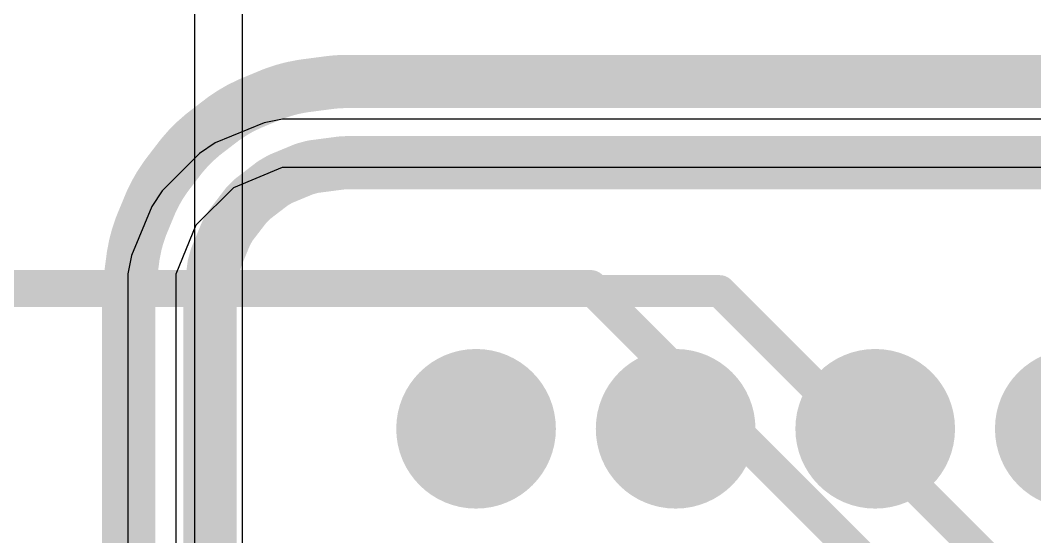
# Model space of a CAD drawing. Header units: inches. Extents: x 0 to 12.4, y -0.6 to 2.2.
# Drawn here: x 0.6718 to 0.8219, y 0.5359 to 0.6123 of the extents above; entities that cross this region are included whole.
import ezdxf

# ---------------------------------------------------------------- set-up
doc = ezdxf.new("R2010")
doc.units = ezdxf.units.IN
doc.header["$MEASUREMENT"] = 0
for name, color, linetype in [('Bottom Layer', 5, 'Continuous'), ('Dimension', 6, 'Continuous'), ('Mechanical 4', 56, 'Continuous'), ('Top Layer', 1, 'Continuous'), ('Top Overlay', 2, 'Continuous')]:
    doc.layers.add(name, color=color, linetype=linetype)

# ---------------------------------------------------------------- blocks, each defined once
blk = doc.blocks.new('RT1A221M0605_60')
at = {"layer": 'Top Overlay'}
for points in [[(-0.0770787, -0.1299213, 0.005, 0.005, 0), (-0.1299213, -0.0770787, 0.005, 0.005, 0)], [(0, -0.1299213, 0.005, 0.005, 0), (-0.0770787, -0.1299213, 0.005, 0.005, 0)], [(0.1299213, -0.1299213, 0.005, 0.005, 0), (0, -0.1299213, 0.005, 0.005, 0)]]:
    blk.add_lwpolyline(points, format="xyseb", dxfattribs=at)
for points in [[(-0.0783287, -0.1299213, 0.0025, 0.0025, 1), (-0.0758287, -0.1299213, 0.0025, 0.0025, 1)], [(-0.0783287, -0.1299213, 0.0025, 0.0025, 1), (-0.0758287, -0.1299213, 0.0025, 0.0025, 1)], [(-0.00125, -0.1299213, 0.0025, 0.0025, 1), (0.00125, -0.1299213, 0.0025, 0.0025, 1)], [(-0.00125, -0.1299213, 0.0025, 0.0025, 1), (0.00125, -0.1299213, 0.0025, 0.0025, 1)]]:
    blk.add_lwpolyline(points, format="xyseb", close=True, dxfattribs=at)

msp = doc.modelspace()

# ---------------------------------------------------------------- hatches: boundary and pattern name
at = {"layer": 'Dimension'}
h = msp.add_hatch(color=6, dxfattribs=at)
edge = h.paths.add_edge_path()
edge.add_arc((0.7392659, 0.551847), 0.011811, 0, 360)
h = msp.add_hatch(color=6, dxfattribs=at)
edge = h.paths.add_edge_path()
edge.add_arc((0.7687935, 0.551847), 0.011811, 0, 360)
h = msp.add_hatch(color=6, dxfattribs=at)
edge = h.paths.add_edge_path()
edge.add_arc((0.7687935, 0.551847), 0.011811, 0, 360)
h = msp.add_hatch(color=6, dxfattribs=at)
edge = h.paths.add_edge_path()
edge.add_arc((0.798321, 0.551847), 0.011811, 0, 360)
h = msp.add_hatch(color=6, dxfattribs=at)
edge = h.paths.add_edge_path()
edge.add_arc((0.8278486, 0.551847), 0.011811, 0, 360)

# ---------------------------------------------------------------- linework, layer by layer
at = {"layer": 'Bottom Layer'}
for p, q in [((0.6975873, 0.6462783), (0.6975873, 0.3544867)), ((0.7047244, 0.3544867), (0.7047244, 0.6462783))]:
    msp.add_line(p, q, dxfattribs=at)
at = {"layer": 'Dimension'}
for points in [[(0.7120891, 0.6022637, 0.007874, 0.007874, 0), (0.7134742, 0.6025392, 0.007874, 0.007874, 0)], [(0.7134742, 0.6025392, 0.007874, 0.007874, 0), (0.7134746, 0.6025393, 0.007874, 0.007874, 0)], [(0.7134746, 0.6025393, 0.007874, 0.007874, 0), (0.7135533, 0.6025549, 0.007874, 0.007874, 0)], [(0.7135533, 0.6025549, 0.007874, 0.007874, 0), (0.7136327, 0.6025654, 0.007874, 0.007874, 0)], [(0.7136327, 0.6025654, 0.007874, 0.007874, 0), (0.7136333, 0.6025654, 0.007874, 0.007874, 0)], [(0.7136333, 0.6025654, 0.007874, 0.007874, 0), (0.7176536, 0.6030947, 0.007874, 0.007874, 0)], [(0.7176536, 0.6030947, 0.007874, 0.007874, 0), (0.7176557, 0.603095, 0.007874, 0.007874, 0)], [(0.7176557, 0.603095, 0.007874, 0.007874, 0), (0.7176937, 0.6031, 0.007874, 0.007874, 0)], [(0.7176937, 0.6031, 0.007874, 0.007874, 0), (0.7177321, 0.6031038, 0.007874, 0.007874, 0)], [(0.7177321, 0.6031038, 0.007874, 0.007874, 0), (0.7177341, 0.603104, 0.007874, 0.007874, 0)], [(0.7177341, 0.603104, 0.007874, 0.007874, 0), (0.7184361, 0.6031732, 0.007874, 0.007874, 0)], [(0.7184361, 0.6031732, 0.007874, 0.007874, 0), (0.7184384, 0.6031733, 0.007874, 0.007874, 0)], [(0.7184384, 0.6031733, 0.007874, 0.007874, 0), (0.7184768, 0.6031771, 0.007874, 0.007874, 0)], [(0.7184768, 0.6031771, 0.007874, 0.007874, 0), (0.7185152, 0.6031796, 0.007874, 0.007874, 0)], [(0.7185152, 0.6031796, 0.007874, 0.007874, 0), (0.7185176, 0.6031798, 0.007874, 0.007874, 0)], [(0.7185176, 0.6031798, 0.007874, 0.007874, 0), (0.7190747, 0.6032163, 0.007874, 0.007874, 0)], [(0.7190747, 0.6032163, 0.007874, 0.007874, 0), (0.7190759, 0.6032164, 0.007874, 0.007874, 0)], [(0.7190759, 0.6032164, 0.007874, 0.007874, 0), (0.7191141, 0.6032189, 0.007874, 0.007874, 0)], [(0.7191141, 0.6032189, 0.007874, 0.007874, 0), (0.7191523, 0.6032202, 0.007874, 0.007874, 0)], [(0.7191523, 0.6032202, 0.007874, 0.007874, 0), (0.7191525, 0.6032202, 0.007874, 0.007874, 0)], [(0.7191525, 0.6032202, 0.007874, 0.007874, 0), (0.7198605, 0.6032433, 0.007874, 0.007874, 0)], [(0.7198605, 0.6032433, 0.007874, 0.007874, 0), (0.7198616, 0.6032434, 0.007874, 0.007874, 0)], [(0.7198616, 0.6032434, 0.007874, 0.007874, 0), (0.7199008, 0.6032446, 0.007874, 0.007874, 0)], [(0.7199008, 0.6032446, 0.007874, 0.007874, 0), (0.8865838, 0.6032446, 0.007874, 0.007874, 0)], [(0.7058031, 0.5999684, 0.007874, 0.007874, 0), (0.7092153, 0.6013818, 0.007874, 0.007874, 0)], [(0.7092153, 0.6013818, 0.007874, 0.007874, 0), (0.7092161, 0.6013821, 0.007874, 0.007874, 0)], [(0.7092161, 0.6013821, 0.007874, 0.007874, 0), (0.7092895, 0.6014125, 0.007874, 0.007874, 0)], [(0.7092895, 0.6014125, 0.007874, 0.007874, 0), (0.7093652, 0.6014382, 0.007874, 0.007874, 0)], [(0.7093652, 0.6014382, 0.007874, 0.007874, 0), (0.7093655, 0.6014383, 0.007874, 0.007874, 0)], [(0.7093655, 0.6014383, 0.007874, 0.007874, 0), (0.7107034, 0.6018924, 0.007874, 0.007874, 0)], [(0.7107034, 0.6018924, 0.007874, 0.007874, 0), (0.7107039, 0.6018926, 0.007874, 0.007874, 0)], [(0.7107039, 0.6018926, 0.007874, 0.007874, 0), (0.7107795, 0.6019182, 0.007874, 0.007874, 0)], [(0.7107795, 0.6019182, 0.007874, 0.007874, 0), (0.7108567, 0.6019389, 0.007874, 0.007874, 0)], [(0.7108567, 0.6019389, 0.007874, 0.007874, 0), (0.7108573, 0.6019391, 0.007874, 0.007874, 0)], [(0.7108573, 0.6019391, 0.007874, 0.007874, 0), (0.7119328, 0.6022272, 0.007874, 0.007874, 0)], [(0.7119328, 0.6022272, 0.007874, 0.007874, 0), (0.7119337, 0.6022275, 0.007874, 0.007874, 0)], [(0.7119337, 0.6022275, 0.007874, 0.007874, 0), (0.7120105, 0.602248, 0.007874, 0.007874, 0)], [(0.7120105, 0.602248, 0.007874, 0.007874, 0), (0.7120879, 0.6022635, 0.007874, 0.007874, 0)], [(0.7120879, 0.6022635, 0.007874, 0.007874, 0), (0.7120891, 0.6022637, 0.007874, 0.007874, 0)], [(0.7043903, 0.5992775, 0.007874, 0.007874, 0), (0.7056577, 0.5999025, 0.007874, 0.007874, 0)], [(0.7056577, 0.5999025, 0.007874, 0.007874, 0), (0.7056583, 0.5999028, 0.007874, 0.007874, 0)], [(0.7056583, 0.5999028, 0.007874, 0.007874, 0), (0.7057293, 0.5999378, 0.007874, 0.007874, 0)], [(0.7057293, 0.5999378, 0.007874, 0.007874, 0), (0.7058027, 0.5999682, 0.007874, 0.007874, 0)], [(0.7058027, 0.5999682, 0.007874, 0.007874, 0), (0.7058031, 0.5999684, 0.007874, 0.007874, 0)], [(0.7019729, 0.597775, 0.007874, 0.007874, 0), (0.7031478, 0.5985601, 0.007874, 0.007874, 0)], [(0.7031478, 0.5985601, 0.007874, 0.007874, 0), (0.7031483, 0.5985604, 0.007874, 0.007874, 0)], [(0.7031483, 0.5985604, 0.007874, 0.007874, 0), (0.7032146, 0.5986047, 0.007874, 0.007874, 0)], [(0.7032146, 0.5986047, 0.007874, 0.007874, 0), (0.7032833, 0.5986445, 0.007874, 0.007874, 0)], [(0.7032833, 0.5986445, 0.007874, 0.007874, 0), (0.7032843, 0.598645, 0.007874, 0.007874, 0)], [(0.7032843, 0.598645, 0.007874, 0.007874, 0), (0.7042481, 0.5992015, 0.007874, 0.007874, 0)], [(0.7042481, 0.5992015, 0.007874, 0.007874, 0), (0.7042495, 0.5992023, 0.007874, 0.007874, 0)], [(0.7042495, 0.5992023, 0.007874, 0.007874, 0), (0.7043181, 0.5992419, 0.007874, 0.007874, 0)], [(0.7043181, 0.5992419, 0.007874, 0.007874, 0), (0.7043898, 0.5992772, 0.007874, 0.007874, 0)], [(0.7043898, 0.5992772, 0.007874, 0.007874, 0), (0.7043903, 0.5992775, 0.007874, 0.007874, 0)], [(0.698913, 0.5954337, 0.007874, 0.007874, 0), (0.7018432, 0.5976821, 0.007874, 0.007874, 0)], [(0.7018432, 0.5976821, 0.007874, 0.007874, 0), (0.7018444, 0.5976831, 0.007874, 0.007874, 0)], [(0.7018444, 0.5976831, 0.007874, 0.007874, 0), (0.7019065, 0.5977307, 0.007874, 0.007874, 0)], [(0.7019065, 0.5977307, 0.007874, 0.007874, 0), (0.701972, 0.5977744, 0.007874, 0.007874, 0)], [(0.701972, 0.5977744, 0.007874, 0.007874, 0), (0.7019729, 0.597775, 0.007874, 0.007874, 0)], [(0.6977266, 0.5944002, 0.007874, 0.007874, 0), (0.6987887, 0.5953316, 0.007874, 0.007874, 0)], [(0.6987887, 0.5953316, 0.007874, 0.007874, 0), (0.6987894, 0.5953322, 0.007874, 0.007874, 0)], [(0.6987894, 0.5953322, 0.007874, 0.007874, 0), (0.6988491, 0.5953846, 0.007874, 0.007874, 0)], [(0.6988491, 0.5953846, 0.007874, 0.007874, 0), (0.6989126, 0.5954333, 0.007874, 0.007874, 0)], [(0.6989126, 0.5954333, 0.007874, 0.007874, 0), (0.698913, 0.5954337, 0.007874, 0.007874, 0)], [(0.6967135, 0.5933872, 0.007874, 0.007874, 0), (0.6967656, 0.5934466, 0.007874, 0.007874, 0)], [(0.6967656, 0.5934466, 0.007874, 0.007874, 0), (0.6968218, 0.5935028, 0.007874, 0.007874, 0)], [(0.6968218, 0.5935028, 0.007874, 0.007874, 0), (0.6968224, 0.5935034, 0.007874, 0.007874, 0)], [(0.6968224, 0.5935034, 0.007874, 0.007874, 0), (0.6976095, 0.5942905, 0.007874, 0.007874, 0)], [(0.6976095, 0.5942905, 0.007874, 0.007874, 0), (0.6976101, 0.5942911, 0.007874, 0.007874, 0)], [(0.6976101, 0.5942911, 0.007874, 0.007874, 0), (0.6976663, 0.5943473, 0.007874, 0.007874, 0)], [(0.6976663, 0.5943473, 0.007874, 0.007874, 0), (0.6977257, 0.5943995, 0.007874, 0.007874, 0)], [(0.6977257, 0.5943995, 0.007874, 0.007874, 0), (0.6977266, 0.5944002, 0.007874, 0.007874, 0)], [(0.6934307, 0.5892696, 0.007874, 0.007874, 0), (0.6956792, 0.5921999, 0.007874, 0.007874, 0)], [(0.6956792, 0.5921999, 0.007874, 0.007874, 0), (0.6956796, 0.5922004, 0.007874, 0.007874, 0)], [(0.6956796, 0.5922004, 0.007874, 0.007874, 0), (0.6957283, 0.5922638, 0.007874, 0.007874, 0)], [(0.6957283, 0.5922638, 0.007874, 0.007874, 0), (0.6957807, 0.5923235, 0.007874, 0.007874, 0)], [(0.6957807, 0.5923235, 0.007874, 0.007874, 0), (0.6957813, 0.5923243, 0.007874, 0.007874, 0)], [(0.6957813, 0.5923243, 0.007874, 0.007874, 0), (0.6967127, 0.5933863, 0.007874, 0.007874, 0)], [(0.6967127, 0.5933863, 0.007874, 0.007874, 0), (0.6967135, 0.5933872, 0.007874, 0.007874, 0)], [(0.7138922, 0.5903004, 0.007874, 0.007874, 0), (0.7151232, 0.5906302, 0.007874, 0.007874, 0)], [(0.7151232, 0.5906302, 0.007874, 0.007874, 0), (0.7192635, 0.5911753, 0.007874, 0.007874, 0)], [(0.7192635, 0.5911753, 0.007874, 0.007874, 0), (0.7199008, 0.5912171, 0.007874, 0.007874, 0)], [(0.7199008, 0.5912171, 0.007874, 0.007874, 0), (0.8865838, 0.5912171, 0.007874, 0.007874, 0)], [(0.6925524, 0.5879645, 0.007874, 0.007874, 0), (0.6933382, 0.5891405, 0.007874, 0.007874, 0)], [(0.6933382, 0.5891405, 0.007874, 0.007874, 0), (0.6933388, 0.5891414, 0.007874, 0.007874, 0)], [(0.6933388, 0.5891414, 0.007874, 0.007874, 0), (0.6933822, 0.5892064, 0.007874, 0.007874, 0)], [(0.6933822, 0.5892064, 0.007874, 0.007874, 0), (0.6934301, 0.5892688, 0.007874, 0.007874, 0)], [(0.6934301, 0.5892688, 0.007874, 0.007874, 0), (0.6934307, 0.5892696, 0.007874, 0.007874, 0)], [(0.710332, 0.5888257, 0.007874, 0.007874, 0), (0.7138922, 0.5903004, 0.007874, 0.007874, 0)], [(0.691911, 0.586864, 0.007874, 0.007874, 0), (0.6924678, 0.5878283, 0.007874, 0.007874, 0)], [(0.6924678, 0.5878283, 0.007874, 0.007874, 0), (0.6924681, 0.587829, 0.007874, 0.007874, 0)], [(0.6924681, 0.587829, 0.007874, 0.007874, 0), (0.692508, 0.587898, 0.007874, 0.007874, 0)], [(0.692508, 0.587898, 0.007874, 0.007874, 0), (0.6925517, 0.5879635, 0.007874, 0.007874, 0)], [(0.6925517, 0.5879635, 0.007874, 0.007874, 0), (0.6925524, 0.5879645, 0.007874, 0.007874, 0)], [(0.7061711, 0.5858426, 0.007874, 0.007874, 0), (0.7092285, 0.5881886, 0.007874, 0.007874, 0)], [(0.7092285, 0.5881886, 0.007874, 0.007874, 0), (0.710332, 0.5888257, 0.007874, 0.007874, 0)], [(0.691325, 0.5856876, 0.007874, 0.007874, 0), (0.6918354, 0.5867224, 0.007874, 0.007874, 0)], [(0.6918354, 0.5867224, 0.007874, 0.007874, 0), (0.6918356, 0.586723, 0.007874, 0.007874, 0)], [(0.6918356, 0.586723, 0.007874, 0.007874, 0), (0.6918709, 0.5867944, 0.007874, 0.007874, 0)], [(0.6918709, 0.5867944, 0.007874, 0.007874, 0), (0.6919107, 0.5868634, 0.007874, 0.007874, 0)], [(0.6919107, 0.5868634, 0.007874, 0.007874, 0), (0.691911, 0.586864, 0.007874, 0.007874, 0)], [(0.689731, 0.5818972, 0.007874, 0.007874, 0), (0.6911444, 0.5853093, 0.007874, 0.007874, 0)], [(0.6911444, 0.5853093, 0.007874, 0.007874, 0), (0.6911447, 0.5853102, 0.007874, 0.007874, 0)], [(0.6911447, 0.5853102, 0.007874, 0.007874, 0), (0.6911752, 0.5853836, 0.007874, 0.007874, 0)], [(0.6911752, 0.5853836, 0.007874, 0.007874, 0), (0.691325, 0.5856876, 0.007874, 0.007874, 0)], [(0.7029243, 0.5818844, 0.007874, 0.007874, 0), (0.7052704, 0.5849418, 0.007874, 0.007874, 0)], [(0.7052704, 0.5849418, 0.007874, 0.007874, 0), (0.7061711, 0.5858426, 0.007874, 0.007874, 0)], [(0.6892205, 0.5804096, 0.007874, 0.007874, 0), (0.6896748, 0.5817478, 0.007874, 0.007874, 0)], [(0.6896748, 0.5817478, 0.007874, 0.007874, 0), (0.6896752, 0.5817488, 0.007874, 0.007874, 0)], [(0.6896752, 0.5817488, 0.007874, 0.007874, 0), (0.6897005, 0.5818235, 0.007874, 0.007874, 0)], [(0.6897005, 0.5818235, 0.007874, 0.007874, 0), (0.6897307, 0.5818964, 0.007874, 0.007874, 0)], [(0.6897307, 0.5818964, 0.007874, 0.007874, 0), (0.689731, 0.5818972, 0.007874, 0.007874, 0)], [(0.7022872, 0.5807808, 0.007874, 0.007874, 0), (0.7029243, 0.5818844, 0.007874, 0.007874, 0)], [(0.6888857, 0.5791801, 0.007874, 0.007874, 0), (0.689174, 0.5802562, 0.007874, 0.007874, 0)], [(0.689174, 0.5802562, 0.007874, 0.007874, 0), (0.6891741, 0.5802565, 0.007874, 0.007874, 0)], [(0.6891741, 0.5802565, 0.007874, 0.007874, 0), (0.6891948, 0.5803336, 0.007874, 0.007874, 0)], [(0.6891948, 0.5803336, 0.007874, 0.007874, 0), (0.6892203, 0.5804088, 0.007874, 0.007874, 0)], [(0.6892203, 0.5804088, 0.007874, 0.007874, 0), (0.6892205, 0.5804096, 0.007874, 0.007874, 0)], [(0.7008125, 0.5772207, 0.007874, 0.007874, 0), (0.7022872, 0.5807808, 0.007874, 0.007874, 0)], [(0.6885736, 0.5776379, 0.007874, 0.007874, 0), (0.6888492, 0.5790239, 0.007874, 0.007874, 0)], [(0.6888492, 0.5790239, 0.007874, 0.007874, 0), (0.6888494, 0.5790249, 0.007874, 0.007874, 0)], [(0.6888494, 0.5790249, 0.007874, 0.007874, 0), (0.6888649, 0.5791026, 0.007874, 0.007874, 0)], [(0.6888649, 0.5791026, 0.007874, 0.007874, 0), (0.6888854, 0.5791792, 0.007874, 0.007874, 0)], [(0.6888854, 0.5791792, 0.007874, 0.007874, 0), (0.6888857, 0.5791801, 0.007874, 0.007874, 0)], [(0.6881039, 0.5741102, 0.007874, 0.007874, 0), (0.6885476, 0.5774802, 0.007874, 0.007874, 0)], [(0.6885476, 0.5774809, 0.007874, 0.007874, 0), (0.688558, 0.5775596, 0.007874, 0.007874, 0)], [(0.6885476, 0.5774802, 0.007874, 0.007874, 0), (0.6885476, 0.5774809, 0.007874, 0.007874, 0)], [(0.688558, 0.5775596, 0.007874, 0.007874, 0), (0.6885735, 0.5776372, 0.007874, 0.007874, 0)], [(0.6885735, 0.5776372, 0.007874, 0.007874, 0), (0.6885736, 0.5776379, 0.007874, 0.007874, 0)], [(0.7004827, 0.5759897, 0.007874, 0.007874, 0), (0.7008125, 0.5772207, 0.007874, 0.007874, 0)], [(0.6999376, 0.5718493, 0.007874, 0.007874, 0), (0.7004827, 0.5759897, 0.007874, 0.007874, 0)], [(0.6880129, 0.5734192, 0.007874, 0.007874, 0), (0.6881039, 0.5741102, 0.007874, 0.007874, 0)], [(0.687894, 0.5719989, 0.007874, 0.007874, 0), (0.6879244, 0.5724617, 0.007874, 0.007874, 0)], [(0.6879244, 0.5724617, 0.007874, 0.007874, 0), (0.6879331, 0.5725959, 0.007874, 0.007874, 0)], [(0.6879331, 0.5725961, 0.007874, 0.007874, 0), (0.6879358, 0.5726361, 0.007874, 0.007874, 0)], [(0.6879331, 0.5725959, 0.007874, 0.007874, 0), (0.6879331, 0.5725961, 0.007874, 0.007874, 0)], [(0.6879358, 0.5726361, 0.007874, 0.007874, 0), (0.6879397, 0.5726761, 0.007874, 0.007874, 0)], [(0.6879397, 0.5726761, 0.007874, 0.007874, 0), (0.6880089, 0.5733782, 0.007874, 0.007874, 0)], [(0.6880089, 0.5733787, 0.007874, 0.007874, 0), (0.6880129, 0.5734192, 0.007874, 0.007874, 0)], [(0.6880089, 0.5733782, 0.007874, 0.007874, 0), (0.6880089, 0.5733787, 0.007874, 0.007874, 0)], [(0.6878683, 0.5712121, 0.007874, 0.007874, 0), (0.687894, 0.5719989, 0.007874, 0.007874, 0)], [(0.6878683, 0.487281, 0.007874, 0.007874, 0), (0.6878683, 0.5712121, 0.007874, 0.007874, 0)], [(0.6998958, 0.5712121, 0.007874, 0.007874, 0), (0.6999376, 0.5718493, 0.007874, 0.007874, 0)], [(0.6998958, 0.487281, 0.007874, 0.007874, 0), (0.6998958, 0.5712121, 0.007874, 0.007874, 0)]]:
    msp.add_lwpolyline(points, format="xyseb", dxfattribs=at)
for points in [[(0.7115057, 0.6025392, 0.003937, 0.003937, 1), (0.7154427, 0.6025392, 0.003937, 0.003937, 1)], [(0.7115057, 0.6025392, 0.003937, 0.003937, 1), (0.7154427, 0.6025392, 0.003937, 0.003937, 1)], [(0.7115061, 0.6025393, 0.003937, 0.003937, 1), (0.7154431, 0.6025393, 0.003937, 0.003937, 1)], [(0.7115061, 0.6025393, 0.003937, 0.003937, 1), (0.7154431, 0.6025393, 0.003937, 0.003937, 1)], [(0.7115848, 0.6025549, 0.003937, 0.003937, 1), (0.7155218, 0.6025549, 0.003937, 0.003937, 1)], [(0.7115848, 0.6025549, 0.003937, 0.003937, 1), (0.7155218, 0.6025549, 0.003937, 0.003937, 1)], [(0.7116642, 0.6025654, 0.003937, 0.003937, 1), (0.7156012, 0.6025654, 0.003937, 0.003937, 1)], [(0.7116642, 0.6025654, 0.003937, 0.003937, 1), (0.7156012, 0.6025654, 0.003937, 0.003937, 1)], [(0.7116648, 0.6025654, 0.003937, 0.003937, 1), (0.7156018, 0.6025654, 0.003937, 0.003937, 1)], [(0.7116648, 0.6025654, 0.003937, 0.003937, 1), (0.7156018, 0.6025654, 0.003937, 0.003937, 1)], [(0.7156851, 0.6030947, 0.003937, 0.003937, 1), (0.7196221, 0.6030947, 0.003937, 0.003937, 1)], [(0.7156851, 0.6030947, 0.003937, 0.003937, 1), (0.7196221, 0.6030947, 0.003937, 0.003937, 1)], [(0.7156872, 0.603095, 0.003937, 0.003937, 1), (0.7196242, 0.603095, 0.003937, 0.003937, 1)], [(0.7156872, 0.603095, 0.003937, 0.003937, 1), (0.7196242, 0.603095, 0.003937, 0.003937, 1)], [(0.7157252, 0.6031, 0.003937, 0.003937, 1), (0.7196622, 0.6031, 0.003937, 0.003937, 1)], [(0.7157252, 0.6031, 0.003937, 0.003937, 1), (0.7196622, 0.6031, 0.003937, 0.003937, 1)], [(0.7157636, 0.6031038, 0.003937, 0.003937, 1), (0.7197006, 0.6031038, 0.003937, 0.003937, 1)], [(0.7157636, 0.6031038, 0.003937, 0.003937, 1), (0.7197006, 0.6031038, 0.003937, 0.003937, 1)], [(0.7157656, 0.603104, 0.003937, 0.003937, 1), (0.7197026, 0.603104, 0.003937, 0.003937, 1)], [(0.7157656, 0.603104, 0.003937, 0.003937, 1), (0.7197026, 0.603104, 0.003937, 0.003937, 1)], [(0.7164676, 0.6031732, 0.003937, 0.003937, 1), (0.7204046, 0.6031732, 0.003937, 0.003937, 1)], [(0.7164676, 0.6031732, 0.003937, 0.003937, 1), (0.7204046, 0.6031732, 0.003937, 0.003937, 1)], [(0.7164699, 0.6031733, 0.003937, 0.003937, 1), (0.7204069, 0.6031733, 0.003937, 0.003937, 1)], [(0.7164699, 0.6031733, 0.003937, 0.003937, 1), (0.7204069, 0.6031733, 0.003937, 0.003937, 1)], [(0.7165083, 0.6031771, 0.003937, 0.003937, 1), (0.7204453, 0.6031771, 0.003937, 0.003937, 1)], [(0.7165083, 0.6031771, 0.003937, 0.003937, 1), (0.7204453, 0.6031771, 0.003937, 0.003937, 1)], [(0.7165467, 0.6031796, 0.003937, 0.003937, 1), (0.7204837, 0.6031796, 0.003937, 0.003937, 1)], [(0.7165467, 0.6031796, 0.003937, 0.003937, 1), (0.7204837, 0.6031796, 0.003937, 0.003937, 1)], [(0.7165491, 0.6031798, 0.003937, 0.003937, 1), (0.7204861, 0.6031798, 0.003937, 0.003937, 1)], [(0.7165491, 0.6031798, 0.003937, 0.003937, 1), (0.7204861, 0.6031798, 0.003937, 0.003937, 1)], [(0.7171062, 0.6032163, 0.003937, 0.003937, 1), (0.7210432, 0.6032163, 0.003937, 0.003937, 1)], [(0.7171062, 0.6032163, 0.003937, 0.003937, 1), (0.7210432, 0.6032163, 0.003937, 0.003937, 1)], [(0.7171074, 0.6032164, 0.003937, 0.003937, 1), (0.7210444, 0.6032164, 0.003937, 0.003937, 1)], [(0.7171074, 0.6032164, 0.003937, 0.003937, 1), (0.7210444, 0.6032164, 0.003937, 0.003937, 1)], [(0.7171456, 0.6032189, 0.003937, 0.003937, 1), (0.7210826, 0.6032189, 0.003937, 0.003937, 1)], [(0.7171456, 0.6032189, 0.003937, 0.003937, 1), (0.7210826, 0.6032189, 0.003937, 0.003937, 1)], [(0.7171838, 0.6032202, 0.003937, 0.003937, 1), (0.7211208, 0.6032202, 0.003937, 0.003937, 1)], [(0.7171838, 0.6032202, 0.003937, 0.003937, 1), (0.7211208, 0.6032202, 0.003937, 0.003937, 1)], [(0.717184, 0.6032202, 0.003937, 0.003937, 1), (0.721121, 0.6032202, 0.003937, 0.003937, 1)], [(0.717184, 0.6032202, 0.003937, 0.003937, 1), (0.721121, 0.6032202, 0.003937, 0.003937, 1)], [(0.717892, 0.6032433, 0.003937, 0.003937, 1), (0.721829, 0.6032433, 0.003937, 0.003937, 1)], [(0.717892, 0.6032433, 0.003937, 0.003937, 1), (0.721829, 0.6032433, 0.003937, 0.003937, 1)], [(0.7178931, 0.6032434, 0.003937, 0.003937, 1), (0.7218301, 0.6032434, 0.003937, 0.003937, 1)], [(0.7178931, 0.6032434, 0.003937, 0.003937, 1), (0.7218301, 0.6032434, 0.003937, 0.003937, 1)], [(0.7179323, 0.6032446, 0.003937, 0.003937, 1), (0.7218693, 0.6032446, 0.003937, 0.003937, 1)], [(0.7179323, 0.6032446, 0.003937, 0.003937, 1), (0.7218693, 0.6032446, 0.003937, 0.003937, 1)], [(0.7072468, 0.6013818, 0.003937, 0.003937, 1), (0.7111838, 0.6013818, 0.003937, 0.003937, 1)], [(0.7072468, 0.6013818, 0.003937, 0.003937, 1), (0.7111838, 0.6013818, 0.003937, 0.003937, 1)], [(0.7072476, 0.6013821, 0.003937, 0.003937, 1), (0.7111846, 0.6013821, 0.003937, 0.003937, 1)], [(0.7072476, 0.6013821, 0.003937, 0.003937, 1), (0.7111846, 0.6013821, 0.003937, 0.003937, 1)], [(0.707321, 0.6014125, 0.003937, 0.003937, 1), (0.711258, 0.6014125, 0.003937, 0.003937, 1)], [(0.707321, 0.6014125, 0.003937, 0.003937, 1), (0.711258, 0.6014125, 0.003937, 0.003937, 1)], [(0.7073967, 0.6014382, 0.003937, 0.003937, 1), (0.7113337, 0.6014382, 0.003937, 0.003937, 1)], [(0.7073967, 0.6014382, 0.003937, 0.003937, 1), (0.7113337, 0.6014382, 0.003937, 0.003937, 1)], [(0.707397, 0.6014383, 0.003937, 0.003937, 1), (0.711334, 0.6014383, 0.003937, 0.003937, 1)], [(0.707397, 0.6014383, 0.003937, 0.003937, 1), (0.711334, 0.6014383, 0.003937, 0.003937, 1)], [(0.7087349, 0.6018924, 0.003937, 0.003937, 1), (0.7126719, 0.6018924, 0.003937, 0.003937, 1)], [(0.7087349, 0.6018924, 0.003937, 0.003937, 1), (0.7126719, 0.6018924, 0.003937, 0.003937, 1)], [(0.7087354, 0.6018926, 0.003937, 0.003937, 1), (0.7126724, 0.6018926, 0.003937, 0.003937, 1)], [(0.7087354, 0.6018926, 0.003937, 0.003937, 1), (0.7126724, 0.6018926, 0.003937, 0.003937, 1)], [(0.708811, 0.6019182, 0.003937, 0.003937, 1), (0.712748, 0.6019182, 0.003937, 0.003937, 1)], [(0.708811, 0.6019182, 0.003937, 0.003937, 1), (0.712748, 0.6019182, 0.003937, 0.003937, 1)], [(0.7088882, 0.6019389, 0.003937, 0.003937, 1), (0.7128252, 0.6019389, 0.003937, 0.003937, 1)], [(0.7088882, 0.6019389, 0.003937, 0.003937, 1), (0.7128252, 0.6019389, 0.003937, 0.003937, 1)], [(0.7088888, 0.6019391, 0.003937, 0.003937, 1), (0.7128258, 0.6019391, 0.003937, 0.003937, 1)], [(0.7088888, 0.6019391, 0.003937, 0.003937, 1), (0.7128258, 0.6019391, 0.003937, 0.003937, 1)], [(0.7099643, 0.6022272, 0.003937, 0.003937, 1), (0.7139013, 0.6022272, 0.003937, 0.003937, 1)], [(0.7099643, 0.6022272, 0.003937, 0.003937, 1), (0.7139013, 0.6022272, 0.003937, 0.003937, 1)], [(0.7099652, 0.6022275, 0.003937, 0.003937, 1), (0.7139022, 0.6022275, 0.003937, 0.003937, 1)], [(0.7099652, 0.6022275, 0.003937, 0.003937, 1), (0.7139022, 0.6022275, 0.003937, 0.003937, 1)], [(0.710042, 0.602248, 0.003937, 0.003937, 1), (0.713979, 0.602248, 0.003937, 0.003937, 1)], [(0.710042, 0.602248, 0.003937, 0.003937, 1), (0.713979, 0.602248, 0.003937, 0.003937, 1)], [(0.7101194, 0.6022635, 0.003937, 0.003937, 1), (0.7140564, 0.6022635, 0.003937, 0.003937, 1)], [(0.7101194, 0.6022635, 0.003937, 0.003937, 1), (0.7140564, 0.6022635, 0.003937, 0.003937, 1)], [(0.7101206, 0.6022637, 0.003937, 0.003937, 1), (0.7140576, 0.6022637, 0.003937, 0.003937, 1)], [(0.7101206, 0.6022637, 0.003937, 0.003937, 1), (0.7140576, 0.6022637, 0.003937, 0.003937, 1)], [(0.7036892, 0.5999025, 0.003937, 0.003937, 1), (0.7076262, 0.5999025, 0.003937, 0.003937, 1)], [(0.7036892, 0.5999025, 0.003937, 0.003937, 1), (0.7076262, 0.5999025, 0.003937, 0.003937, 1)], [(0.7036898, 0.5999028, 0.003937, 0.003937, 1), (0.7076268, 0.5999028, 0.003937, 0.003937, 1)], [(0.7036898, 0.5999028, 0.003937, 0.003937, 1), (0.7076268, 0.5999028, 0.003937, 0.003937, 1)], [(0.7037608, 0.5999378, 0.003937, 0.003937, 1), (0.7076978, 0.5999378, 0.003937, 0.003937, 1)], [(0.7037608, 0.5999378, 0.003937, 0.003937, 1), (0.7076978, 0.5999378, 0.003937, 0.003937, 1)], [(0.7038342, 0.5999682, 0.003937, 0.003937, 1), (0.7077712, 0.5999682, 0.003937, 0.003937, 1)], [(0.7038342, 0.5999682, 0.003937, 0.003937, 1), (0.7077712, 0.5999682, 0.003937, 0.003937, 1)], [(0.7038346, 0.5999684, 0.003937, 0.003937, 1), (0.7077716, 0.5999684, 0.003937, 0.003937, 1)], [(0.7038346, 0.5999684, 0.003937, 0.003937, 1), (0.7077716, 0.5999684, 0.003937, 0.003937, 1)], [(0.7011793, 0.5985601, 0.003937, 0.003937, 1), (0.7051163, 0.5985601, 0.003937, 0.003937, 1)], [(0.7011793, 0.5985601, 0.003937, 0.003937, 1), (0.7051163, 0.5985601, 0.003937, 0.003937, 1)], [(0.7011798, 0.5985604, 0.003937, 0.003937, 1), (0.7051168, 0.5985604, 0.003937, 0.003937, 1)], [(0.7011798, 0.5985604, 0.003937, 0.003937, 1), (0.7051168, 0.5985604, 0.003937, 0.003937, 1)], [(0.7012461, 0.5986047, 0.003937, 0.003937, 1), (0.7051831, 0.5986047, 0.003937, 0.003937, 1)], [(0.7012461, 0.5986047, 0.003937, 0.003937, 1), (0.7051831, 0.5986047, 0.003937, 0.003937, 1)], [(0.7013148, 0.5986445, 0.003937, 0.003937, 1), (0.7052518, 0.5986445, 0.003937, 0.003937, 1)], [(0.7013148, 0.5986445, 0.003937, 0.003937, 1), (0.7052518, 0.5986445, 0.003937, 0.003937, 1)], [(0.7013158, 0.598645, 0.003937, 0.003937, 1), (0.7052528, 0.598645, 0.003937, 0.003937, 1)], [(0.7013158, 0.598645, 0.003937, 0.003937, 1), (0.7052528, 0.598645, 0.003937, 0.003937, 1)], [(0.7022796, 0.5992015, 0.003937, 0.003937, 1), (0.7062166, 0.5992015, 0.003937, 0.003937, 1)], [(0.7022796, 0.5992015, 0.003937, 0.003937, 1), (0.7062166, 0.5992015, 0.003937, 0.003937, 1)], [(0.702281, 0.5992023, 0.003937, 0.003937, 1), (0.706218, 0.5992023, 0.003937, 0.003937, 1)], [(0.702281, 0.5992023, 0.003937, 0.003937, 1), (0.706218, 0.5992023, 0.003937, 0.003937, 1)], [(0.7023496, 0.5992419, 0.003937, 0.003937, 1), (0.7062866, 0.5992419, 0.003937, 0.003937, 1)], [(0.7023496, 0.5992419, 0.003937, 0.003937, 1), (0.7062866, 0.5992419, 0.003937, 0.003937, 1)], [(0.7024213, 0.5992772, 0.003937, 0.003937, 1), (0.7063583, 0.5992772, 0.003937, 0.003937, 1)], [(0.7024213, 0.5992772, 0.003937, 0.003937, 1), (0.7063583, 0.5992772, 0.003937, 0.003937, 1)], [(0.7024218, 0.5992775, 0.003937, 0.003937, 1), (0.7063588, 0.5992775, 0.003937, 0.003937, 1)], [(0.7024218, 0.5992775, 0.003937, 0.003937, 1), (0.7063588, 0.5992775, 0.003937, 0.003937, 1)], [(0.6998747, 0.5976821, 0.003937, 0.003937, 1), (0.7038117, 0.5976821, 0.003937, 0.003937, 1)], [(0.6998747, 0.5976821, 0.003937, 0.003937, 1), (0.7038117, 0.5976821, 0.003937, 0.003937, 1)], [(0.6998759, 0.5976831, 0.003937, 0.003937, 1), (0.7038129, 0.5976831, 0.003937, 0.003937, 1)], [(0.6998759, 0.5976831, 0.003937, 0.003937, 1), (0.7038129, 0.5976831, 0.003937, 0.003937, 1)], [(0.699938, 0.5977307, 0.003937, 0.003937, 1), (0.703875, 0.5977307, 0.003937, 0.003937, 1)], [(0.699938, 0.5977307, 0.003937, 0.003937, 1), (0.703875, 0.5977307, 0.003937, 0.003937, 1)], [(0.7000035, 0.5977744, 0.003937, 0.003937, 1), (0.7039405, 0.5977744, 0.003937, 0.003937, 1)], [(0.7000035, 0.5977744, 0.003937, 0.003937, 1), (0.7039405, 0.5977744, 0.003937, 0.003937, 1)], [(0.7000044, 0.597775, 0.003937, 0.003937, 1), (0.7039414, 0.597775, 0.003937, 0.003937, 1)], [(0.7000044, 0.597775, 0.003937, 0.003937, 1), (0.7039414, 0.597775, 0.003937, 0.003937, 1)], [(0.6968202, 0.5953316, 0.003937, 0.003937, 1), (0.7007572, 0.5953316, 0.003937, 0.003937, 1)], [(0.6968202, 0.5953316, 0.003937, 0.003937, 1), (0.7007572, 0.5953316, 0.003937, 0.003937, 1)], [(0.6968209, 0.5953322, 0.003937, 0.003937, 1), (0.7007579, 0.5953322, 0.003937, 0.003937, 1)], [(0.6968209, 0.5953322, 0.003937, 0.003937, 1), (0.7007579, 0.5953322, 0.003937, 0.003937, 1)], [(0.6968806, 0.5953846, 0.003937, 0.003937, 1), (0.7008176, 0.5953846, 0.003937, 0.003937, 1)], [(0.6968806, 0.5953846, 0.003937, 0.003937, 1), (0.7008176, 0.5953846, 0.003937, 0.003937, 1)], [(0.6969441, 0.5954333, 0.003937, 0.003937, 1), (0.7008811, 0.5954333, 0.003937, 0.003937, 1)], [(0.6969441, 0.5954333, 0.003937, 0.003937, 1), (0.7008811, 0.5954333, 0.003937, 0.003937, 1)], [(0.6969445, 0.5954337, 0.003937, 0.003937, 1), (0.7008815, 0.5954337, 0.003937, 0.003937, 1)], [(0.6969445, 0.5954337, 0.003937, 0.003937, 1), (0.7008815, 0.5954337, 0.003937, 0.003937, 1)], [(0.6947971, 0.5934466, 0.003937, 0.003937, 1), (0.6987341, 0.5934466, 0.003937, 0.003937, 1)], [(0.6947971, 0.5934466, 0.003937, 0.003937, 1), (0.6987341, 0.5934466, 0.003937, 0.003937, 1)], [(0.6948533, 0.5935028, 0.003937, 0.003937, 1), (0.6987903, 0.5935028, 0.003937, 0.003937, 1)], [(0.6948533, 0.5935028, 0.003937, 0.003937, 1), (0.6987903, 0.5935028, 0.003937, 0.003937, 1)], [(0.6948539, 0.5935034, 0.003937, 0.003937, 1), (0.6987909, 0.5935034, 0.003937, 0.003937, 1)], [(0.6948539, 0.5935034, 0.003937, 0.003937, 1), (0.6987909, 0.5935034, 0.003937, 0.003937, 1)], [(0.695641, 0.5942905, 0.003937, 0.003937, 1), (0.699578, 0.5942905, 0.003937, 0.003937, 1)], [(0.695641, 0.5942905, 0.003937, 0.003937, 1), (0.699578, 0.5942905, 0.003937, 0.003937, 1)], [(0.6956416, 0.5942911, 0.003937, 0.003937, 1), (0.6995786, 0.5942911, 0.003937, 0.003937, 1)], [(0.6956416, 0.5942911, 0.003937, 0.003937, 1), (0.6995786, 0.5942911, 0.003937, 0.003937, 1)], [(0.6956978, 0.5943473, 0.003937, 0.003937, 1), (0.6996348, 0.5943473, 0.003937, 0.003937, 1)], [(0.6956978, 0.5943473, 0.003937, 0.003937, 1), (0.6996348, 0.5943473, 0.003937, 0.003937, 1)], [(0.6957572, 0.5943995, 0.003937, 0.003937, 1), (0.6996942, 0.5943995, 0.003937, 0.003937, 1)], [(0.6957572, 0.5943995, 0.003937, 0.003937, 1), (0.6996942, 0.5943995, 0.003937, 0.003937, 1)], [(0.6957581, 0.5944002, 0.003937, 0.003937, 1), (0.6996951, 0.5944002, 0.003937, 0.003937, 1)], [(0.6957581, 0.5944002, 0.003937, 0.003937, 1), (0.6996951, 0.5944002, 0.003937, 0.003937, 1)], [(0.6937107, 0.5921999, 0.003937, 0.003937, 1), (0.6976477, 0.5921999, 0.003937, 0.003937, 1)], [(0.6937107, 0.5921999, 0.003937, 0.003937, 1), (0.6976477, 0.5921999, 0.003937, 0.003937, 1)], [(0.6937111, 0.5922004, 0.003937, 0.003937, 1), (0.6976481, 0.5922004, 0.003937, 0.003937, 1)], [(0.6937111, 0.5922004, 0.003937, 0.003937, 1), (0.6976481, 0.5922004, 0.003937, 0.003937, 1)], [(0.6937598, 0.5922638, 0.003937, 0.003937, 1), (0.6976968, 0.5922638, 0.003937, 0.003937, 1)], [(0.6937598, 0.5922638, 0.003937, 0.003937, 1), (0.6976968, 0.5922638, 0.003937, 0.003937, 1)], [(0.6938122, 0.5923235, 0.003937, 0.003937, 1), (0.6977492, 0.5923235, 0.003937, 0.003937, 1)], [(0.6938122, 0.5923235, 0.003937, 0.003937, 1), (0.6977492, 0.5923235, 0.003937, 0.003937, 1)], [(0.6938128, 0.5923243, 0.003937, 0.003937, 1), (0.6977498, 0.5923243, 0.003937, 0.003937, 1)], [(0.6938128, 0.5923243, 0.003937, 0.003937, 1), (0.6977498, 0.5923243, 0.003937, 0.003937, 1)], [(0.6947442, 0.5933863, 0.003937, 0.003937, 1), (0.6986812, 0.5933863, 0.003937, 0.003937, 1)], [(0.6947442, 0.5933863, 0.003937, 0.003937, 1), (0.6986812, 0.5933863, 0.003937, 0.003937, 1)], [(0.694745, 0.5933872, 0.003937, 0.003937, 1), (0.698682, 0.5933872, 0.003937, 0.003937, 1)], [(0.694745, 0.5933872, 0.003937, 0.003937, 1), (0.698682, 0.5933872, 0.003937, 0.003937, 1)], [(0.7131547, 0.5906302, 0.003937, 0.003937, 1), (0.7170917, 0.5906302, 0.003937, 0.003937, 1)], [(0.7131547, 0.5906302, 0.003937, 0.003937, 1), (0.7170917, 0.5906302, 0.003937, 0.003937, 1)], [(0.717295, 0.5911753, 0.003937, 0.003937, 1), (0.721232, 0.5911753, 0.003937, 0.003937, 1)], [(0.717295, 0.5911753, 0.003937, 0.003937, 1), (0.721232, 0.5911753, 0.003937, 0.003937, 1)], [(0.7179323, 0.5912171, 0.003937, 0.003937, 1), (0.7218693, 0.5912171, 0.003937, 0.003937, 1)], [(0.7179323, 0.5912171, 0.003937, 0.003937, 1), (0.7218693, 0.5912171, 0.003937, 0.003937, 1)], [(0.6913697, 0.5891405, 0.003937, 0.003937, 1), (0.6953067, 0.5891405, 0.003937, 0.003937, 1)], [(0.6913697, 0.5891405, 0.003937, 0.003937, 1), (0.6953067, 0.5891405, 0.003937, 0.003937, 1)], [(0.6913703, 0.5891414, 0.003937, 0.003937, 1), (0.6953073, 0.5891414, 0.003937, 0.003937, 1)], [(0.6913703, 0.5891414, 0.003937, 0.003937, 1), (0.6953073, 0.5891414, 0.003937, 0.003937, 1)], [(0.6914137, 0.5892064, 0.003937, 0.003937, 1), (0.6953507, 0.5892064, 0.003937, 0.003937, 1)], [(0.6914137, 0.5892064, 0.003937, 0.003937, 1), (0.6953507, 0.5892064, 0.003937, 0.003937, 1)], [(0.6914616, 0.5892688, 0.003937, 0.003937, 1), (0.6953986, 0.5892688, 0.003937, 0.003937, 1)], [(0.6914616, 0.5892688, 0.003937, 0.003937, 1), (0.6953986, 0.5892688, 0.003937, 0.003937, 1)], [(0.6914622, 0.5892696, 0.003937, 0.003937, 1), (0.6953992, 0.5892696, 0.003937, 0.003937, 1)], [(0.6914622, 0.5892696, 0.003937, 0.003937, 1), (0.6953992, 0.5892696, 0.003937, 0.003937, 1)], [(0.7119237, 0.5903004, 0.003937, 0.003937, 1), (0.7158607, 0.5903004, 0.003937, 0.003937, 1)], [(0.7119237, 0.5903004, 0.003937, 0.003937, 1), (0.7158607, 0.5903004, 0.003937, 0.003937, 1)], [(0.6904993, 0.5878283, 0.003937, 0.003937, 1), (0.6944363, 0.5878283, 0.003937, 0.003937, 1)], [(0.6904993, 0.5878283, 0.003937, 0.003937, 1), (0.6944363, 0.5878283, 0.003937, 0.003937, 1)], [(0.6904996, 0.587829, 0.003937, 0.003937, 1), (0.6944366, 0.587829, 0.003937, 0.003937, 1)], [(0.6904996, 0.587829, 0.003937, 0.003937, 1), (0.6944366, 0.587829, 0.003937, 0.003937, 1)], [(0.6905395, 0.587898, 0.003937, 0.003937, 1), (0.6944765, 0.587898, 0.003937, 0.003937, 1)], [(0.6905395, 0.587898, 0.003937, 0.003937, 1), (0.6944765, 0.587898, 0.003937, 0.003937, 1)], [(0.6905832, 0.5879635, 0.003937, 0.003937, 1), (0.6945202, 0.5879635, 0.003937, 0.003937, 1)], [(0.6905832, 0.5879635, 0.003937, 0.003937, 1), (0.6945202, 0.5879635, 0.003937, 0.003937, 1)], [(0.6905839, 0.5879645, 0.003937, 0.003937, 1), (0.6945209, 0.5879645, 0.003937, 0.003937, 1)], [(0.6905839, 0.5879645, 0.003937, 0.003937, 1), (0.6945209, 0.5879645, 0.003937, 0.003937, 1)], [(0.70726, 0.5881886, 0.003937, 0.003937, 1), (0.711197, 0.5881886, 0.003937, 0.003937, 1)], [(0.70726, 0.5881886, 0.003937, 0.003937, 1), (0.711197, 0.5881886, 0.003937, 0.003937, 1)], [(0.7083635, 0.5888257, 0.003937, 0.003937, 1), (0.7123005, 0.5888257, 0.003937, 0.003937, 1)], [(0.7083635, 0.5888257, 0.003937, 0.003937, 1), (0.7123005, 0.5888257, 0.003937, 0.003937, 1)], [(0.6898669, 0.5867224, 0.003937, 0.003937, 1), (0.6938039, 0.5867224, 0.003937, 0.003937, 1)], [(0.6898669, 0.5867224, 0.003937, 0.003937, 1), (0.6938039, 0.5867224, 0.003937, 0.003937, 1)], [(0.6898671, 0.586723, 0.003937, 0.003937, 1), (0.6938041, 0.586723, 0.003937, 0.003937, 1)], [(0.6898671, 0.586723, 0.003937, 0.003937, 1), (0.6938041, 0.586723, 0.003937, 0.003937, 1)], [(0.6899024, 0.5867944, 0.003937, 0.003937, 1), (0.6938394, 0.5867944, 0.003937, 0.003937, 1)], [(0.6899024, 0.5867944, 0.003937, 0.003937, 1), (0.6938394, 0.5867944, 0.003937, 0.003937, 1)], [(0.6899422, 0.5868634, 0.003937, 0.003937, 1), (0.6938792, 0.5868634, 0.003937, 0.003937, 1)], [(0.6899422, 0.5868634, 0.003937, 0.003937, 1), (0.6938792, 0.5868634, 0.003937, 0.003937, 1)], [(0.6899425, 0.586864, 0.003937, 0.003937, 1), (0.6938795, 0.586864, 0.003937, 0.003937, 1)], [(0.6899425, 0.586864, 0.003937, 0.003937, 1), (0.6938795, 0.586864, 0.003937, 0.003937, 1)], [(0.6891759, 0.5853093, 0.003937, 0.003937, 1), (0.6931129, 0.5853093, 0.003937, 0.003937, 1)], [(0.6891759, 0.5853093, 0.003937, 0.003937, 1), (0.6931129, 0.5853093, 0.003937, 0.003937, 1)], [(0.6891762, 0.5853102, 0.003937, 0.003937, 1), (0.6931132, 0.5853102, 0.003937, 0.003937, 1)], [(0.6891762, 0.5853102, 0.003937, 0.003937, 1), (0.6931132, 0.5853102, 0.003937, 0.003937, 1)], [(0.6892067, 0.5853836, 0.003937, 0.003937, 1), (0.6931437, 0.5853836, 0.003937, 0.003937, 1)], [(0.6892067, 0.5853836, 0.003937, 0.003937, 1), (0.6931437, 0.5853836, 0.003937, 0.003937, 1)], [(0.6893565, 0.5856876, 0.003937, 0.003937, 1), (0.6932935, 0.5856876, 0.003937, 0.003937, 1)], [(0.6893565, 0.5856876, 0.003937, 0.003937, 1), (0.6932935, 0.5856876, 0.003937, 0.003937, 1)], [(0.7033019, 0.5849418, 0.003937, 0.003937, 1), (0.7072389, 0.5849418, 0.003937, 0.003937, 1)], [(0.7033019, 0.5849418, 0.003937, 0.003937, 1), (0.7072389, 0.5849418, 0.003937, 0.003937, 1)], [(0.7042026, 0.5858426, 0.003937, 0.003937, 1), (0.7081396, 0.5858426, 0.003937, 0.003937, 1)], [(0.7042026, 0.5858426, 0.003937, 0.003937, 1), (0.7081396, 0.5858426, 0.003937, 0.003937, 1)], [(0.6877063, 0.5817478, 0.003937, 0.003937, 1), (0.6916433, 0.5817478, 0.003937, 0.003937, 1)], [(0.6877063, 0.5817478, 0.003937, 0.003937, 1), (0.6916433, 0.5817478, 0.003937, 0.003937, 1)], [(0.6877067, 0.5817488, 0.003937, 0.003937, 1), (0.6916437, 0.5817488, 0.003937, 0.003937, 1)], [(0.6877067, 0.5817488, 0.003937, 0.003937, 1), (0.6916437, 0.5817488, 0.003937, 0.003937, 1)], [(0.687732, 0.5818235, 0.003937, 0.003937, 1), (0.691669, 0.5818235, 0.003937, 0.003937, 1)], [(0.687732, 0.5818235, 0.003937, 0.003937, 1), (0.691669, 0.5818235, 0.003937, 0.003937, 1)], [(0.6877622, 0.5818964, 0.003937, 0.003937, 1), (0.6916992, 0.5818964, 0.003937, 0.003937, 1)], [(0.6877622, 0.5818964, 0.003937, 0.003937, 1), (0.6916992, 0.5818964, 0.003937, 0.003937, 1)], [(0.6877625, 0.5818972, 0.003937, 0.003937, 1), (0.6916995, 0.5818972, 0.003937, 0.003937, 1)], [(0.6877625, 0.5818972, 0.003937, 0.003937, 1), (0.6916995, 0.5818972, 0.003937, 0.003937, 1)], [(0.7009558, 0.5818844, 0.003937, 0.003937, 1), (0.7048928, 0.5818844, 0.003937, 0.003937, 1)], [(0.7009558, 0.5818844, 0.003937, 0.003937, 1), (0.7048928, 0.5818844, 0.003937, 0.003937, 1)], [(0.6872055, 0.5802562, 0.003937, 0.003937, 1), (0.6911425, 0.5802562, 0.003937, 0.003937, 1)], [(0.6872055, 0.5802562, 0.003937, 0.003937, 1), (0.6911425, 0.5802562, 0.003937, 0.003937, 1)], [(0.6872056, 0.5802565, 0.003937, 0.003937, 1), (0.6911426, 0.5802565, 0.003937, 0.003937, 1)], [(0.6872056, 0.5802565, 0.003937, 0.003937, 1), (0.6911426, 0.5802565, 0.003937, 0.003937, 1)], [(0.6872263, 0.5803336, 0.003937, 0.003937, 1), (0.6911633, 0.5803336, 0.003937, 0.003937, 1)], [(0.6872263, 0.5803336, 0.003937, 0.003937, 1), (0.6911633, 0.5803336, 0.003937, 0.003937, 1)], [(0.6872518, 0.5804088, 0.003937, 0.003937, 1), (0.6911888, 0.5804088, 0.003937, 0.003937, 1)], [(0.6872518, 0.5804088, 0.003937, 0.003937, 1), (0.6911888, 0.5804088, 0.003937, 0.003937, 1)], [(0.687252, 0.5804096, 0.003937, 0.003937, 1), (0.691189, 0.5804096, 0.003937, 0.003937, 1)], [(0.687252, 0.5804096, 0.003937, 0.003937, 1), (0.691189, 0.5804096, 0.003937, 0.003937, 1)], [(0.7003187, 0.5807808, 0.003937, 0.003937, 1), (0.7042557, 0.5807808, 0.003937, 0.003937, 1)], [(0.7003187, 0.5807808, 0.003937, 0.003937, 1), (0.7042557, 0.5807808, 0.003937, 0.003937, 1)], [(0.6868807, 0.5790239, 0.003937, 0.003937, 1), (0.6908177, 0.5790239, 0.003937, 0.003937, 1)], [(0.6868807, 0.5790239, 0.003937, 0.003937, 1), (0.6908177, 0.5790239, 0.003937, 0.003937, 1)], [(0.6868809, 0.5790249, 0.003937, 0.003937, 1), (0.6908179, 0.5790249, 0.003937, 0.003937, 1)], [(0.6868809, 0.5790249, 0.003937, 0.003937, 1), (0.6908179, 0.5790249, 0.003937, 0.003937, 1)], [(0.6868964, 0.5791026, 0.003937, 0.003937, 1), (0.6908334, 0.5791026, 0.003937, 0.003937, 1)], [(0.6868964, 0.5791026, 0.003937, 0.003937, 1), (0.6908334, 0.5791026, 0.003937, 0.003937, 1)], [(0.6869169, 0.5791792, 0.003937, 0.003937, 1), (0.6908539, 0.5791792, 0.003937, 0.003937, 1)], [(0.6869169, 0.5791792, 0.003937, 0.003937, 1), (0.6908539, 0.5791792, 0.003937, 0.003937, 1)], [(0.6869172, 0.5791801, 0.003937, 0.003937, 1), (0.6908542, 0.5791801, 0.003937, 0.003937, 1)], [(0.6869172, 0.5791801, 0.003937, 0.003937, 1), (0.6908542, 0.5791801, 0.003937, 0.003937, 1)], [(0.6865791, 0.5774809, 0.003937, 0.003937, 1), (0.6905161, 0.5774809, 0.003937, 0.003937, 1)], [(0.6865791, 0.5774809, 0.003937, 0.003937, 1), (0.6905161, 0.5774809, 0.003937, 0.003937, 1)], [(0.6865791, 0.5774802, 0.003937, 0.003937, 1), (0.6905161, 0.5774802, 0.003937, 0.003937, 1)], [(0.6865791, 0.5774802, 0.003937, 0.003937, 1), (0.6905161, 0.5774802, 0.003937, 0.003937, 1)], [(0.6865895, 0.5775596, 0.003937, 0.003937, 1), (0.6905265, 0.5775596, 0.003937, 0.003937, 1)], [(0.6865895, 0.5775596, 0.003937, 0.003937, 1), (0.6905265, 0.5775596, 0.003937, 0.003937, 1)], [(0.686605, 0.5776372, 0.003937, 0.003937, 1), (0.690542, 0.5776372, 0.003937, 0.003937, 1)], [(0.686605, 0.5776372, 0.003937, 0.003937, 1), (0.690542, 0.5776372, 0.003937, 0.003937, 1)], [(0.6866051, 0.5776379, 0.003937, 0.003937, 1), (0.6905421, 0.5776379, 0.003937, 0.003937, 1)], [(0.6866051, 0.5776379, 0.003937, 0.003937, 1), (0.6905421, 0.5776379, 0.003937, 0.003937, 1)], [(0.698844, 0.5772207, 0.003937, 0.003937, 1), (0.702781, 0.5772207, 0.003937, 0.003937, 1)], [(0.698844, 0.5772207, 0.003937, 0.003937, 1), (0.702781, 0.5772207, 0.003937, 0.003937, 1)], [(0.6985142, 0.5759897, 0.003937, 0.003937, 1), (0.7024512, 0.5759897, 0.003937, 0.003937, 1)], [(0.6985142, 0.5759897, 0.003937, 0.003937, 1), (0.7024512, 0.5759897, 0.003937, 0.003937, 1)], [(0.6861354, 0.5741102, 0.003937, 0.003937, 1), (0.6900724, 0.5741102, 0.003937, 0.003937, 1)], [(0.6861354, 0.5741102, 0.003937, 0.003937, 1), (0.6900724, 0.5741102, 0.003937, 0.003937, 1)], [(0.6859559, 0.5724617, 0.003937, 0.003937, 1), (0.6898929, 0.5724617, 0.003937, 0.003937, 1)], [(0.6859559, 0.5724617, 0.003937, 0.003937, 1), (0.6898929, 0.5724617, 0.003937, 0.003937, 1)], [(0.6859646, 0.5725961, 0.003937, 0.003937, 1), (0.6899016, 0.5725961, 0.003937, 0.003937, 1)], [(0.6859646, 0.5725961, 0.003937, 0.003937, 1), (0.6899016, 0.5725961, 0.003937, 0.003937, 1)], [(0.6859646, 0.5725959, 0.003937, 0.003937, 1), (0.6899016, 0.5725959, 0.003937, 0.003937, 1)], [(0.6859646, 0.5725959, 0.003937, 0.003937, 1), (0.6899016, 0.5725959, 0.003937, 0.003937, 1)], [(0.6859673, 0.5726361, 0.003937, 0.003937, 1), (0.6899043, 0.5726361, 0.003937, 0.003937, 1)], [(0.6859673, 0.5726361, 0.003937, 0.003937, 1), (0.6899043, 0.5726361, 0.003937, 0.003937, 1)], [(0.6859712, 0.5726761, 0.003937, 0.003937, 1), (0.6899082, 0.5726761, 0.003937, 0.003937, 1)], [(0.6859712, 0.5726761, 0.003937, 0.003937, 1), (0.6899082, 0.5726761, 0.003937, 0.003937, 1)], [(0.6860404, 0.5733787, 0.003937, 0.003937, 1), (0.6899774, 0.5733787, 0.003937, 0.003937, 1)], [(0.6860404, 0.5733787, 0.003937, 0.003937, 1), (0.6899774, 0.5733787, 0.003937, 0.003937, 1)], [(0.6860404, 0.5733782, 0.003937, 0.003937, 1), (0.6899774, 0.5733782, 0.003937, 0.003937, 1)], [(0.6860404, 0.5733782, 0.003937, 0.003937, 1), (0.6899774, 0.5733782, 0.003937, 0.003937, 1)], [(0.6860444, 0.5734192, 0.003937, 0.003937, 1), (0.6899814, 0.5734192, 0.003937, 0.003937, 1)], [(0.6860444, 0.5734192, 0.003937, 0.003937, 1), (0.6899814, 0.5734192, 0.003937, 0.003937, 1)], [(0.6858998, 0.5712121, 0.003937, 0.003937, 1), (0.6898368, 0.5712121, 0.003937, 0.003937, 1)], [(0.6858998, 0.5712121, 0.003937, 0.003937, 1), (0.6898368, 0.5712121, 0.003937, 0.003937, 1)], [(0.6859255, 0.5719989, 0.003937, 0.003937, 1), (0.6898625, 0.5719989, 0.003937, 0.003937, 1)], [(0.6859255, 0.5719989, 0.003937, 0.003937, 1), (0.6898625, 0.5719989, 0.003937, 0.003937, 1)], [(0.6979273, 0.5712121, 0.003937, 0.003937, 1), (0.7018643, 0.5712121, 0.003937, 0.003937, 1)], [(0.6979273, 0.5712121, 0.003937, 0.003937, 1), (0.7018643, 0.5712121, 0.003937, 0.003937, 1)], [(0.6979691, 0.5718493, 0.003937, 0.003937, 1), (0.7019061, 0.5718493, 0.003937, 0.003937, 1)], [(0.6979691, 0.5718493, 0.003937, 0.003937, 1), (0.7019061, 0.5718493, 0.003937, 0.003937, 1)]]:
    msp.add_lwpolyline(points, format="xyseb", close=True, dxfattribs=at)
at = {"layer": 'Mechanical 4'}
for points in [[(0.5487165, 0.5722204, 0.0047244, 0.0047244, 0), (0.7753135, 0.5722204, 0.0047244, 0.0047244, 0)], [(0.7753135, 0.5722204, 0.0047244, 0.0047244, 0), (0.8172205, 0.5303134, 0.0047244, 0.0047244, 0)]]:
    msp.add_lwpolyline(points, format="xyseb", dxfattribs=at)
msp.add_lwpolyline([(0.7741324, 0.5722204, 0.0023622, 0.0023622, 1), (0.7764946, 0.5722204, 0.0023622, 0.0023622, 1)], format="xyseb", close=True, dxfattribs=at)
msp.add_lwpolyline([(0.7741324, 0.5722204, 0.0023622, 0.0023622, 1), (0.7764946, 0.5722204, 0.0023622, 0.0023622, 1)], format="xyseb", close=True, dxfattribs=at)
at = {"layer": 'Top Layer'}
for p, q in [((0.7106514, 0.5976882), (0.7079201, 0.5971449)), ((0.714567, 0.5976882), (0.7106514, 0.5976882)), ((0.8818898, 0.5976883), (0.714567, 0.5976882)), ((0.7079201, 0.5971449), (0.700685, 0.594148)), ((0.700685, 0.594148), (0.6983696, 0.5926009)), ((0.6983696, 0.5926009), (0.6928321, 0.5870634)), ((0.7034163, 0.5875542), (0.7106514, 0.5905511)), ((0.7106514, 0.5905511), (0.714567, 0.5905511)), ((0.714567, 0.5905511), (0.8818898, 0.5905512)), ((0.6928321, 0.5870634), (0.691285, 0.584748)), ((0.6978788, 0.5820167), (0.7034163, 0.5875542)), ((0.691285, 0.584748), (0.6882882, 0.5775128)), ((0.694882, 0.5747816), (0.6978788, 0.5820167)), ((0.6882882, 0.5775128), (0.6877449, 0.5747816)), ((0.6877449, 0.5747816), (0.6877449, 0.5708666)), ((0.694882, 0.5708661), (0.694882, 0.5747816)), ((0.6877449, 0.5708666), (0.6877448, 0.5708661)), ((0.6877448, 0.5708661), (0.6877449, 0.3641732)), ((0.694882, 0.3641732), (0.6948819, 0.5708661)), ((0.6948819, 0.5708661), (0.694882, 0.5708661))]:
    msp.add_line(p, q, dxfattribs=at)

# ---------------------------------------------------------------- block references
at = {"rotation": 180}
msp.add_blockref('RT1A221M0605_60', (0.6791339, 0.4429134), dxfattribs=at)

doc.saveas('drawing.dxf')
